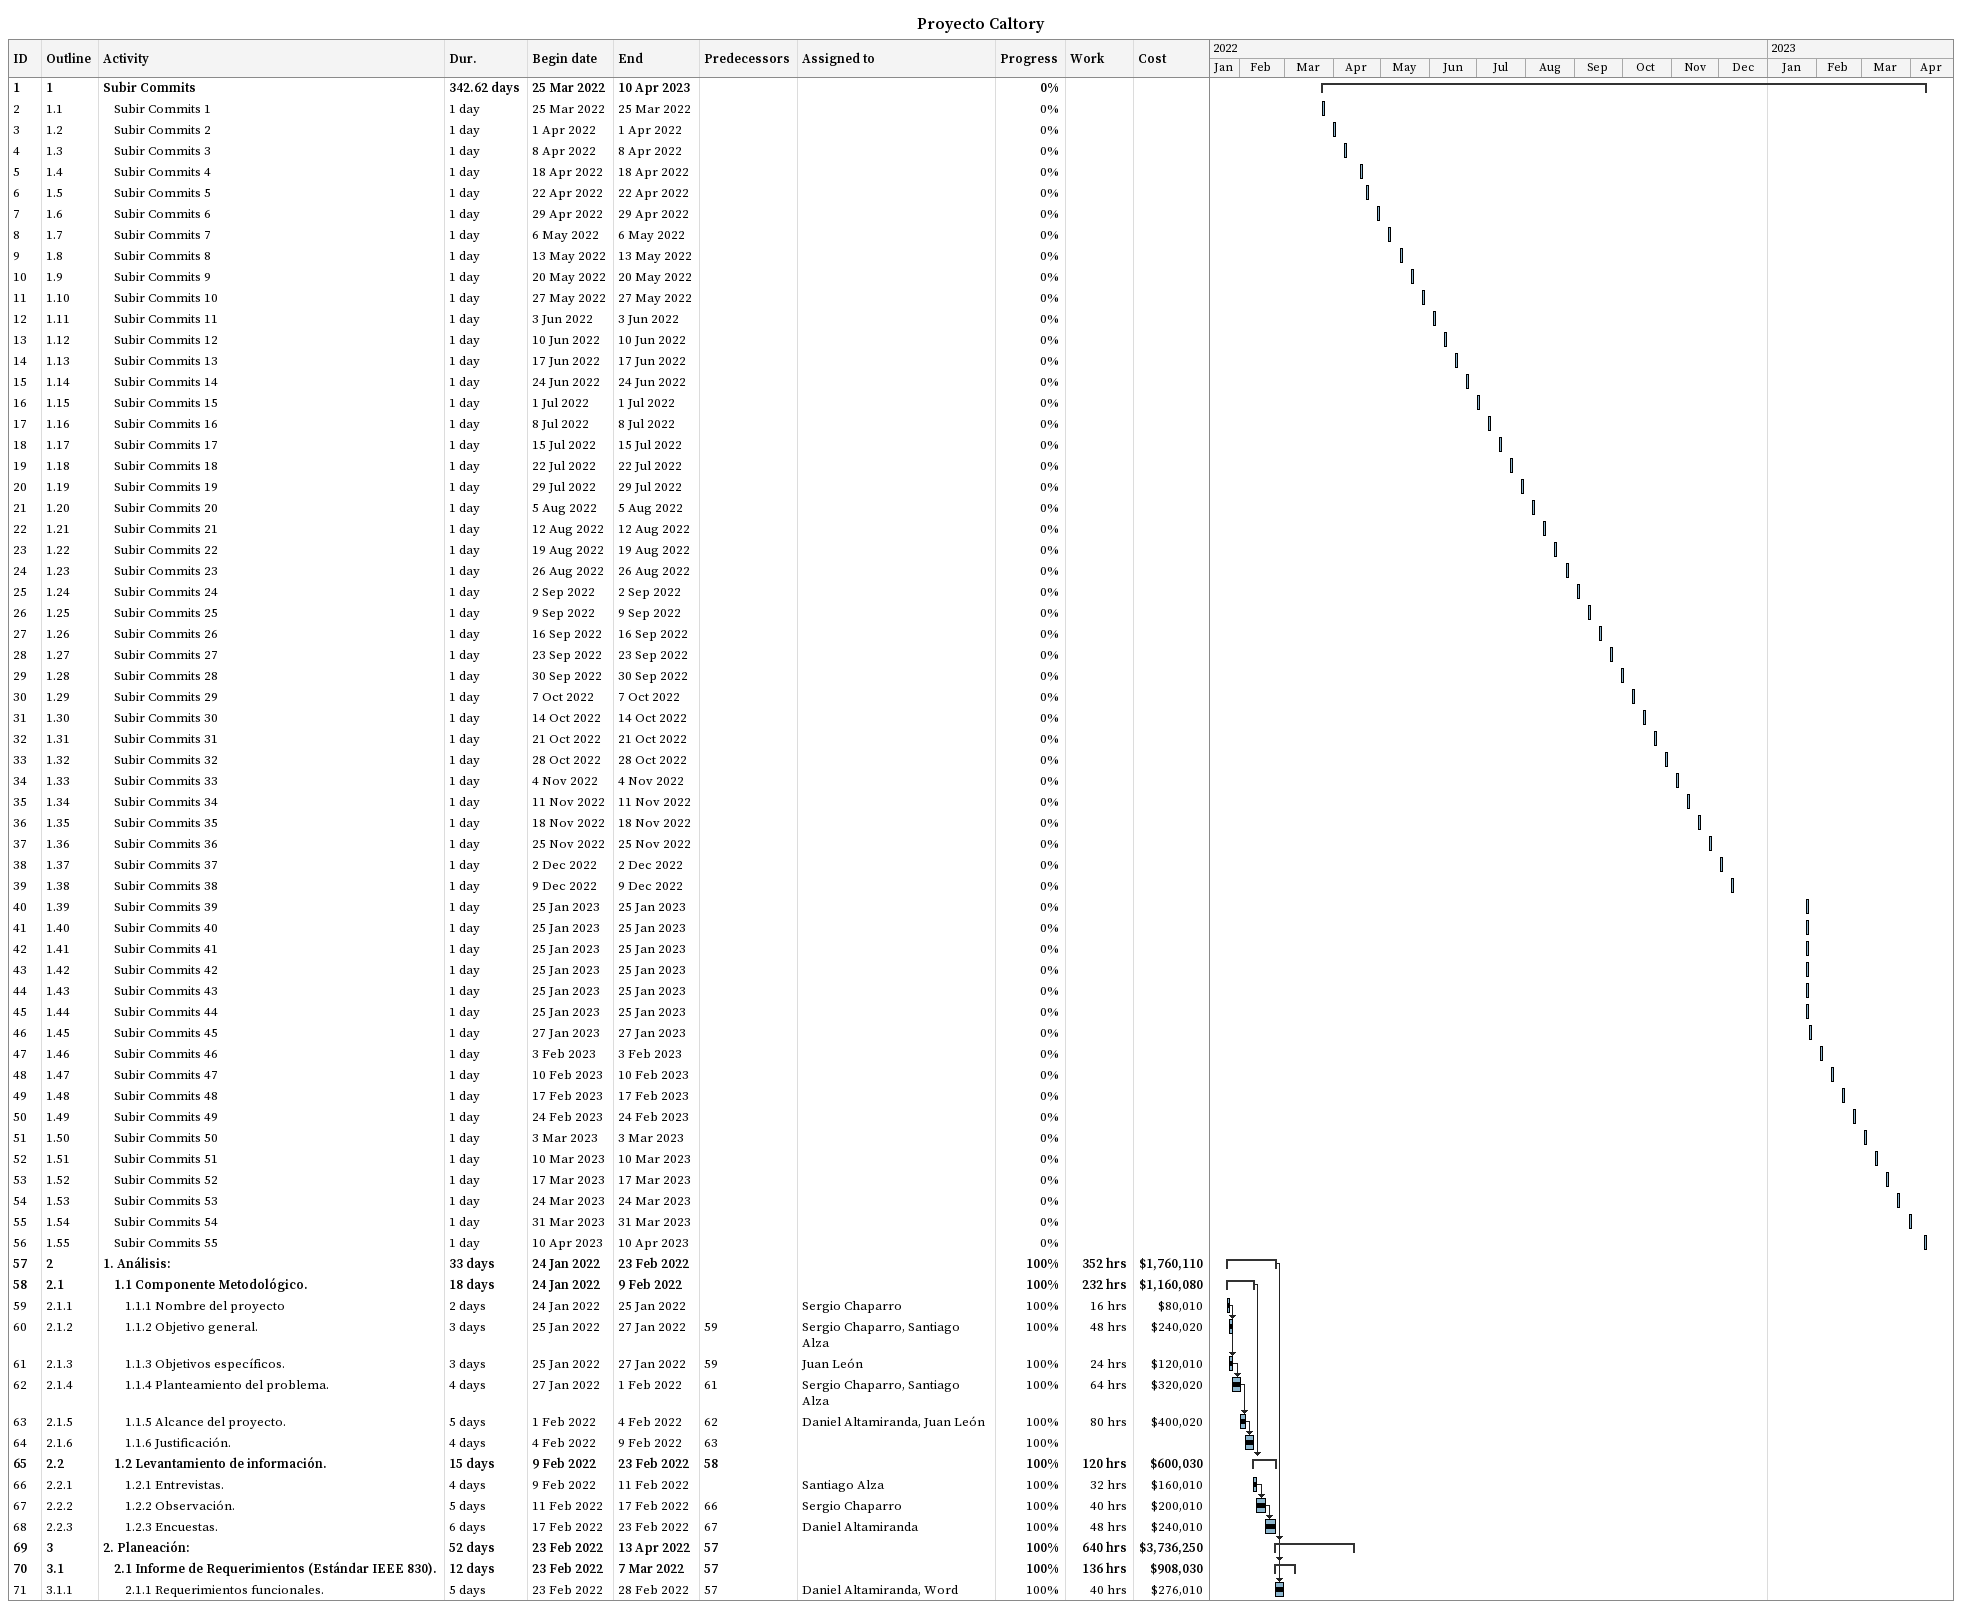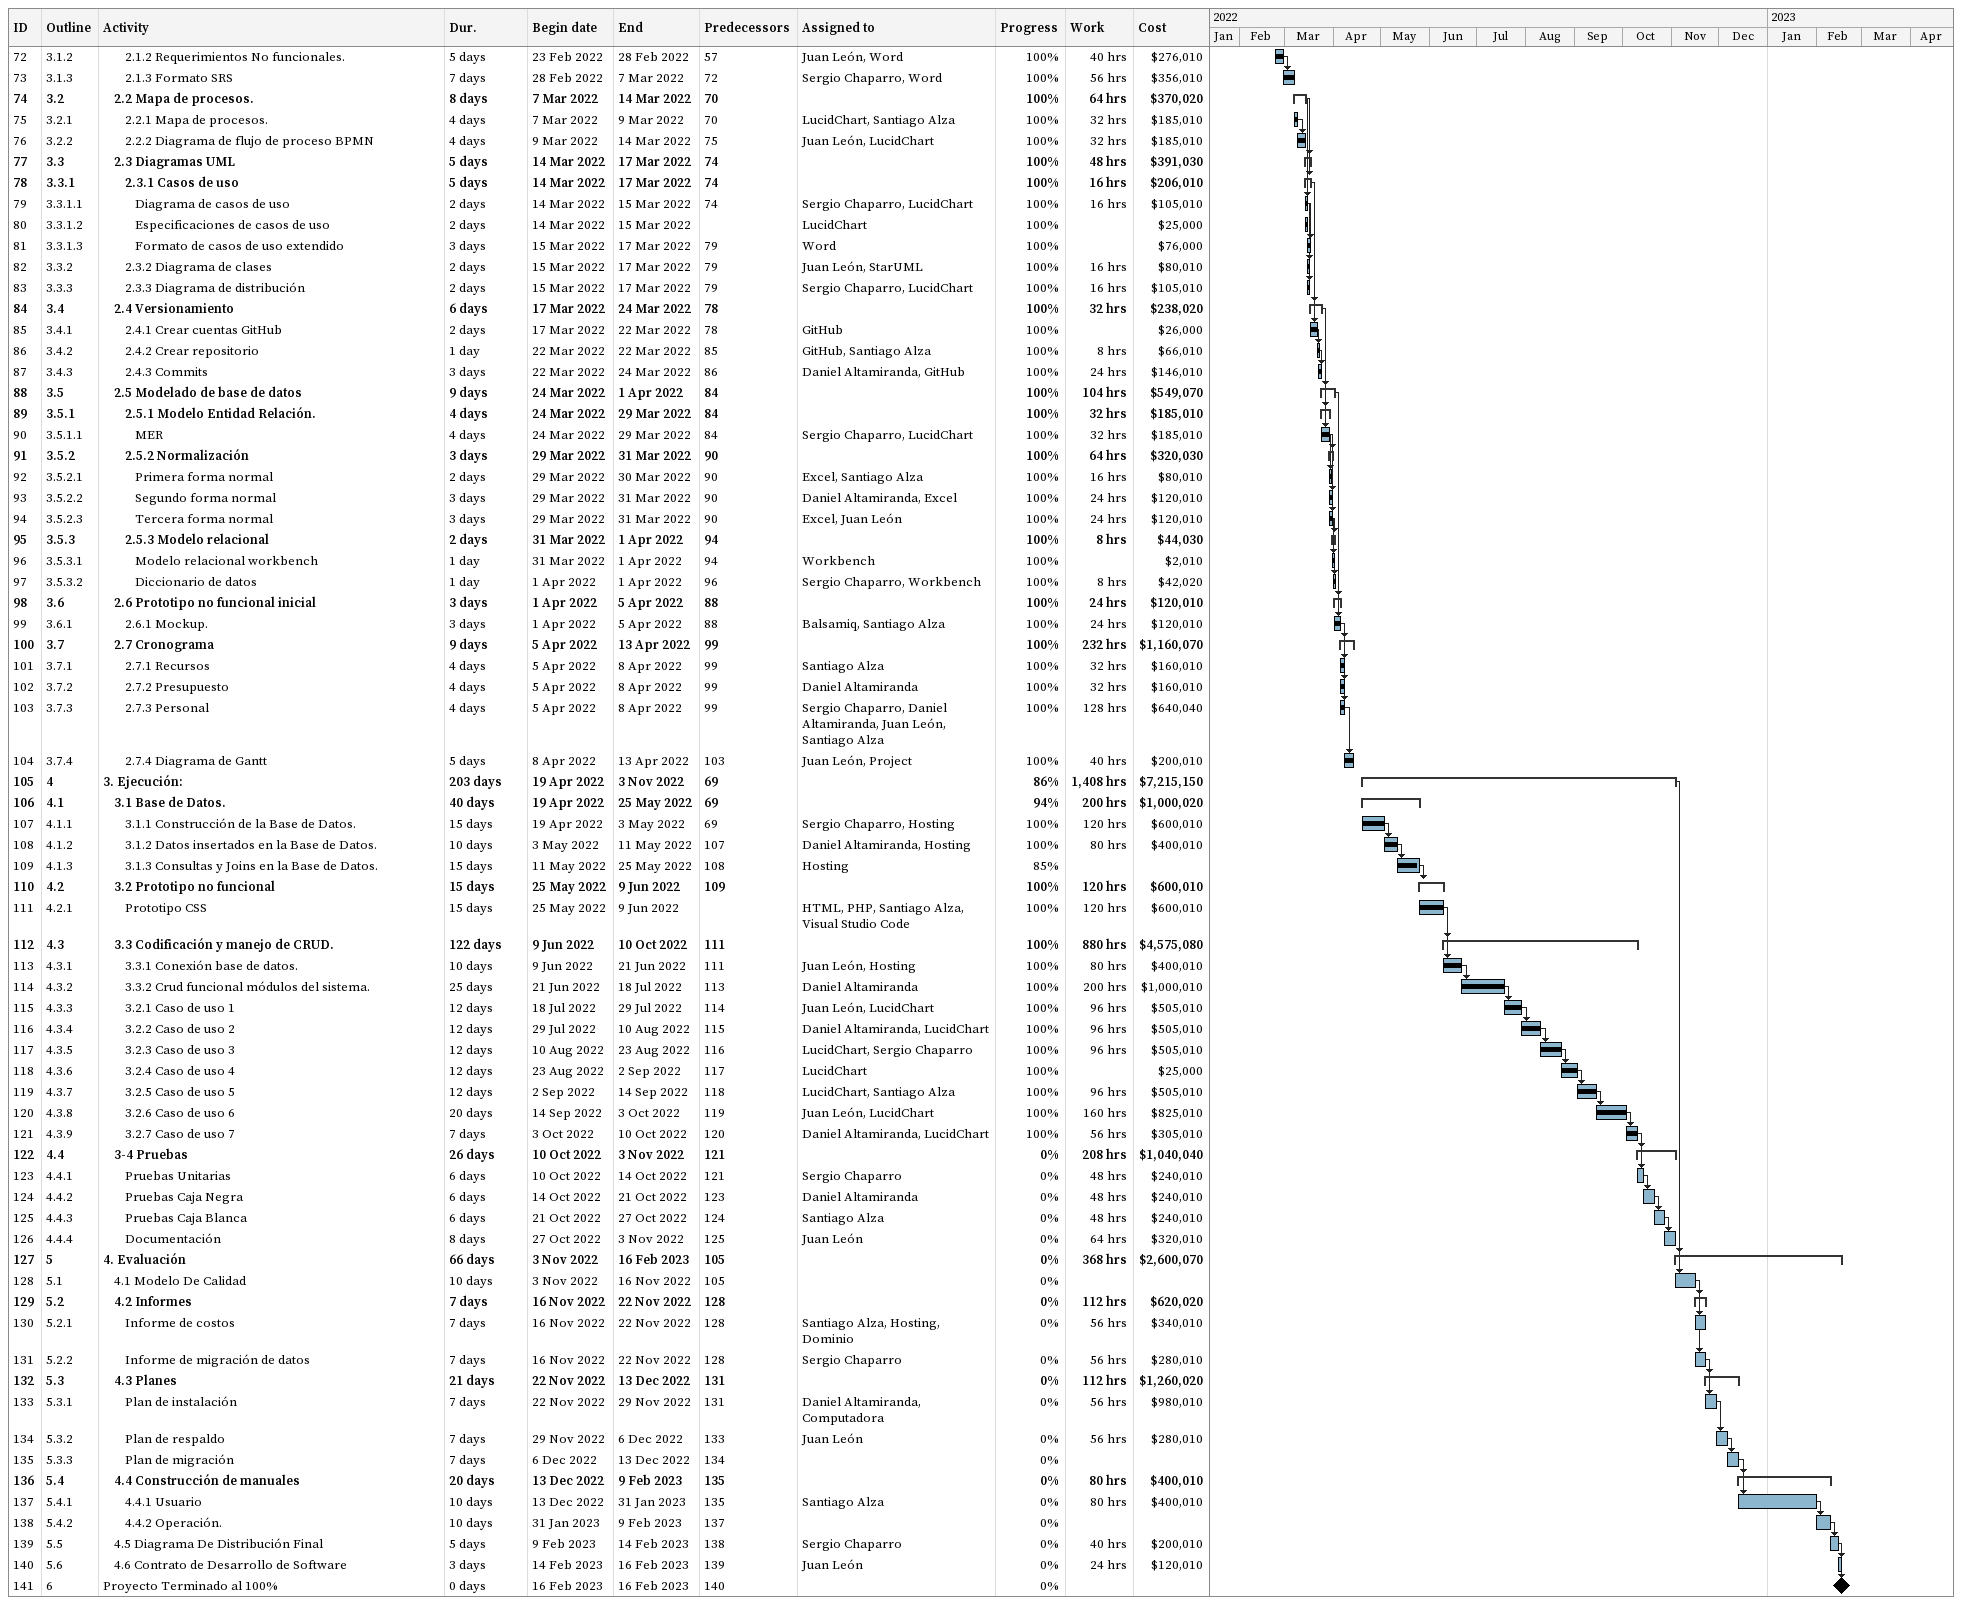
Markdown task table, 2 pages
Proyecto Caltory

| ID | WBS | Task | Duration | Start | Finish | Predecessors | Resources | % complete | Work (h) | Cost ($) |
|---|---|---|---|---|---|---|---|---|---|---|
| 1 | 1 | **Subir Commits** | 342.62d | 2022-03-25 | 2023-04-10 |  |  | 0 |  |  |
| 2 | 1.1 | Subir Commits 1 | 1d | 2022-03-25 | 2022-03-25 |  |  | 0 |  |  |
| 3 | 1.2 | Subir Commits 2 | 1d | 2022-04-01 | 2022-04-01 |  |  | 0 |  |  |
| 4 | 1.3 | Subir Commits 3 | 1d | 2022-04-08 | 2022-04-08 |  |  | 0 |  |  |
| 5 | 1.4 | Subir Commits 4 | 1d | 2022-04-18 | 2022-04-18 |  |  | 0 |  |  |
| 6 | 1.5 | Subir Commits 5 | 1d | 2022-04-22 | 2022-04-22 |  |  | 0 |  |  |
| 7 | 1.6 | Subir Commits 6 | 1d | 2022-04-29 | 2022-04-29 |  |  | 0 |  |  |
| 8 | 1.7 | Subir Commits 7 | 1d | 2022-05-06 | 2022-05-06 |  |  | 0 |  |  |
| 9 | 1.8 | Subir Commits 8 | 1d | 2022-05-13 | 2022-05-13 |  |  | 0 |  |  |
| 10 | 1.9 | Subir Commits 9 | 1d | 2022-05-20 | 2022-05-20 |  |  | 0 |  |  |
| 11 | 1.10 | Subir Commits 10 | 1d | 2022-05-27 | 2022-05-27 |  |  | 0 |  |  |
| 12 | 1.11 | Subir Commits 11 | 1d | 2022-06-03 | 2022-06-03 |  |  | 0 |  |  |
| 13 | 1.12 | Subir Commits 12 | 1d | 2022-06-10 | 2022-06-10 |  |  | 0 |  |  |
| 14 | 1.13 | Subir Commits 13 | 1d | 2022-06-17 | 2022-06-17 |  |  | 0 |  |  |
| 15 | 1.14 | Subir Commits 14 | 1d | 2022-06-24 | 2022-06-24 |  |  | 0 |  |  |
| 16 | 1.15 | Subir Commits 15 | 1d | 2022-07-01 | 2022-07-01 |  |  | 0 |  |  |
| 17 | 1.16 | Subir Commits 16 | 1d | 2022-07-08 | 2022-07-08 |  |  | 0 |  |  |
| 18 | 1.17 | Subir Commits 17 | 1d | 2022-07-15 | 2022-07-15 |  |  | 0 |  |  |
| 19 | 1.18 | Subir Commits 18 | 1d | 2022-07-22 | 2022-07-22 |  |  | 0 |  |  |
| 20 | 1.19 | Subir Commits 19 | 1d | 2022-07-29 | 2022-07-29 |  |  | 0 |  |  |
| 21 | 1.20 | Subir Commits 20 | 1d | 2022-08-05 | 2022-08-05 |  |  | 0 |  |  |
| 22 | 1.21 | Subir Commits 21 | 1d | 2022-08-12 | 2022-08-12 |  |  | 0 |  |  |
| 23 | 1.22 | Subir Commits 22 | 1d | 2022-08-19 | 2022-08-19 |  |  | 0 |  |  |
| 24 | 1.23 | Subir Commits 23 | 1d | 2022-08-26 | 2022-08-26 |  |  | 0 |  |  |
| 25 | 1.24 | Subir Commits 24 | 1d | 2022-09-02 | 2022-09-02 |  |  | 0 |  |  |
| 26 | 1.25 | Subir Commits 25 | 1d | 2022-09-09 | 2022-09-09 |  |  | 0 |  |  |
| 27 | 1.26 | Subir Commits 26 | 1d | 2022-09-16 | 2022-09-16 |  |  | 0 |  |  |
| 28 | 1.27 | Subir Commits 27 | 1d | 2022-09-23 | 2022-09-23 |  |  | 0 |  |  |
| 29 | 1.28 | Subir Commits 28 | 1d | 2022-09-30 | 2022-09-30 |  |  | 0 |  |  |
| 30 | 1.29 | Subir Commits 29 | 1d | 2022-10-07 | 2022-10-07 |  |  | 0 |  |  |
| 31 | 1.30 | Subir Commits 30 | 1d | 2022-10-14 | 2022-10-14 |  |  | 0 |  |  |
| 32 | 1.31 | Subir Commits 31 | 1d | 2022-10-21 | 2022-10-21 |  |  | 0 |  |  |
| 33 | 1.32 | Subir Commits 32 | 1d | 2022-10-28 | 2022-10-28 |  |  | 0 |  |  |
| 34 | 1.33 | Subir Commits 33 | 1d | 2022-11-04 | 2022-11-04 |  |  | 0 |  |  |
| 35 | 1.34 | Subir Commits 34 | 1d | 2022-11-11 | 2022-11-11 |  |  | 0 |  |  |
| 36 | 1.35 | Subir Commits 35 | 1d | 2022-11-18 | 2022-11-18 |  |  | 0 |  |  |
| 37 | 1.36 | Subir Commits 36 | 1d | 2022-11-25 | 2022-11-25 |  |  | 0 |  |  |
| 38 | 1.37 | Subir Commits 37 | 1d | 2022-12-02 | 2022-12-02 |  |  | 0 |  |  |
| 39 | 1.38 | Subir Commits 38 | 1d | 2022-12-09 | 2022-12-09 |  |  | 0 |  |  |
| 40 | 1.39 | Subir Commits 39 | 1d | 2023-01-25 | 2023-01-25 |  |  | 0 |  |  |
| 41 | 1.40 | Subir Commits 40 | 1d | 2023-01-25 | 2023-01-25 |  |  | 0 |  |  |
| 42 | 1.41 | Subir Commits 41 | 1d | 2023-01-25 | 2023-01-25 |  |  | 0 |  |  |
| 43 | 1.42 | Subir Commits 42 | 1d | 2023-01-25 | 2023-01-25 |  |  | 0 |  |  |
| 44 | 1.43 | Subir Commits 43 | 1d | 2023-01-25 | 2023-01-25 |  |  | 0 |  |  |
| 45 | 1.44 | Subir Commits 44 | 1d | 2023-01-25 | 2023-01-25 |  |  | 0 |  |  |
| 46 | 1.45 | Subir Commits 45 | 1d | 2023-01-27 | 2023-01-27 |  |  | 0 |  |  |
| 47 | 1.46 | Subir Commits 46 | 1d | 2023-02-03 | 2023-02-03 |  |  | 0 |  |  |
| 48 | 1.47 | Subir Commits 47 | 1d | 2023-02-10 | 2023-02-10 |  |  | 0 |  |  |
| 49 | 1.48 | Subir Commits 48 | 1d | 2023-02-17 | 2023-02-17 |  |  | 0 |  |  |
| 50 | 1.49 | Subir Commits 49 | 1d | 2023-02-24 | 2023-02-24 |  |  | 0 |  |  |
| 51 | 1.50 | Subir Commits 50 | 1d | 2023-03-03 | 2023-03-03 |  |  | 0 |  |  |
| 52 | 1.51 | Subir Commits 51 | 1d | 2023-03-10 | 2023-03-10 |  |  | 0 |  |  |
| 53 | 1.52 | Subir Commits 52 | 1d | 2023-03-17 | 2023-03-17 |  |  | 0 |  |  |
| 54 | 1.53 | Subir Commits 53 | 1d | 2023-03-24 | 2023-03-24 |  |  | 0 |  |  |
| 55 | 1.54 | Subir Commits 54 | 1d | 2023-03-31 | 2023-03-31 |  |  | 0 |  |  |
| 56 | 1.55 | Subir Commits 55 | 1d | 2023-04-10 | 2023-04-10 |  |  | 0 |  |  |
| 57 | 2 | **1. Análisis:** | 33d | 2022-01-24 | 2022-02-23 |  |  | 100 | 352 | 1760110 |
| 58 | 2.1 | **1.1 Componente Metodológico.** | 18d | 2022-01-24 | 2022-02-09 |  |  | 100 | 232 | 1160080 |
| 59 | 2.1.1 | 1.1.1 Nombre del proyecto | 2d | 2022-01-24 | 2022-01-25 |  | Sergio Chaparro | 100 | 16 | 80010 |
| 60 | 2.1.2 | 1.1.2 Objetivo general. | 3d | 2022-01-25 | 2022-01-27 | 59 | Sergio Chaparro, Santiago Alza | 100 | 48 | 240020 |
| 61 | 2.1.3 | 1.1.3 Objetivos específicos. | 3d | 2022-01-25 | 2022-01-27 | 59 | Juan León | 100 | 24 | 120010 |
| 62 | 2.1.4 | 1.1.4 Planteamiento del problema. | 4d | 2022-01-27 | 2022-02-01 | 61 | Sergio Chaparro, Santiago Alza | 100 | 64 | 320020 |
| 63 | 2.1.5 | 1.1.5 Alcance del proyecto. | 5d | 2022-02-01 | 2022-02-04 | 62 | Daniel Altamiranda, Juan León | 100 | 80 | 400020 |
| 64 | 2.1.6 | 1.1.6 Justificación. | 4d | 2022-02-04 | 2022-02-09 | 63 |  | 100 |  |  |
| 65 | 2.2 | **1.2 Levantamiento de información.** | 15d | 2022-02-09 | 2022-02-23 | 58 |  | 100 | 120 | 600030 |
| 66 | 2.2.1 | 1.2.1 Entrevistas. | 4d | 2022-02-09 | 2022-02-11 |  | Santiago Alza | 100 | 32 | 160010 |
| 67 | 2.2.2 | 1.2.2 Observación. | 5d | 2022-02-11 | 2022-02-17 | 66 | Sergio Chaparro | 100 | 40 | 200010 |
| 68 | 2.2.3 | 1.2.3 Encuestas. | 6d | 2022-02-17 | 2022-02-23 | 67 | Daniel Altamiranda | 100 | 48 | 240010 |
| 69 | 3 | **2. Planeación:** | 52d | 2022-02-23 | 2022-04-13 | 57 |  | 100 | 640 | 3736250 |
| 70 | 3.1 | **2.1 Informe de Requerimientos (Estándar IEEE 830).** | 12d | 2022-02-23 | 2022-03-07 | 57 |  | 100 | 136 | 908030 |
| 71 | 3.1.1 | 2.1.1 Requerimientos funcionales. | 5d | 2022-02-23 | 2022-02-28 | 57 | Daniel Altamiranda, Word | 100 | 40 | 276010 |
| 72 | 3.1.2 | 2.1.2 Requerimientos No funcionales. | 5d | 2022-02-23 | 2022-02-28 | 57 | Juan León, Word | 100 | 40 | 276010 |
| 73 | 3.1.3 | 2.1.3 Formato SRS | 7d | 2022-02-28 | 2022-03-07 | 72 | Sergio Chaparro, Word | 100 | 56 | 356010 |
| 74 | 3.2 | **2.2 Mapa de procesos.** | 8d | 2022-03-07 | 2022-03-14 | 70 |  | 100 | 64 | 370020 |
| 75 | 3.2.1 | 2.2.1 Mapa de procesos. | 4d | 2022-03-07 | 2022-03-09 | 70 | LucidChart, Santiago Alza | 100 | 32 | 185010 |
| 76 | 3.2.2 | 2.2.2 Diagrama de flujo de proceso BPMN | 4d | 2022-03-09 | 2022-03-14 | 75 | Juan León, LucidChart | 100 | 32 | 185010 |
| 77 | 3.3 | **2.3 Diagramas UML** | 5d | 2022-03-14 | 2022-03-17 | 74 |  | 100 | 48 | 391030 |
| 78 | 3.3.1 | **2.3.1 Casos de uso** | 5d | 2022-03-14 | 2022-03-17 | 74 |  | 100 | 16 | 206010 |
| 79 | 3.3.1.1 | Diagrama de casos de uso | 2d | 2022-03-14 | 2022-03-15 | 74 | Sergio Chaparro, LucidChart | 100 | 16 | 105010 |
| 80 | 3.3.1.2 | Especificaciones de casos de uso | 2d | 2022-03-14 | 2022-03-15 |  | LucidChart | 100 |  | 25000 |
| 81 | 3.3.1.3 | Formato de casos de uso extendido | 3d | 2022-03-15 | 2022-03-17 | 79 | Word | 100 |  | 76000 |
| 82 | 3.3.2 | 2.3.2 Diagrama de clases | 2d | 2022-03-15 | 2022-03-17 | 79 | Juan León, StarUML | 100 | 16 | 80010 |
| 83 | 3.3.3 | 2.3.3 Diagrama de distribución | 2d | 2022-03-15 | 2022-03-17 | 79 | Sergio Chaparro, LucidChart | 100 | 16 | 105010 |
| 84 | 3.4 | **2.4 Versionamiento** | 6d | 2022-03-17 | 2022-03-24 | 78 |  | 100 | 32 | 238020 |
| 85 | 3.4.1 | 2.4.1 Crear cuentas GitHub | 2d | 2022-03-17 | 2022-03-22 | 78 | GitHub | 100 |  | 26000 |
| 86 | 3.4.2 | 2.4.2 Crear repositorio | 1d | 2022-03-22 | 2022-03-22 | 85 | GitHub, Santiago Alza | 100 | 8 | 66010 |
| 87 | 3.4.3 | 2.4.3 Commits | 3d | 2022-03-22 | 2022-03-24 | 86 | Daniel Altamiranda, GitHub | 100 | 24 | 146010 |
| 88 | 3.5 | **2.5 Modelado de base de datos** | 9d | 2022-03-24 | 2022-04-01 | 84 |  | 100 | 104 | 549070 |
| 89 | 3.5.1 | **2.5.1 Modelo Entidad Relación.** | 4d | 2022-03-24 | 2022-03-29 | 84 |  | 100 | 32 | 185010 |
| 90 | 3.5.1.1 | MER | 4d | 2022-03-24 | 2022-03-29 | 84 | Sergio Chaparro, LucidChart | 100 | 32 | 185010 |
| 91 | 3.5.2 | **2.5.2 Normalización** | 3d | 2022-03-29 | 2022-03-31 | 90 |  | 100 | 64 | 320030 |
| 92 | 3.5.2.1 | Primera forma normal | 2d | 2022-03-29 | 2022-03-30 | 90 | Excel, Santiago Alza | 100 | 16 | 80010 |
| 93 | 3.5.2.2 | Segundo forma normal | 3d | 2022-03-29 | 2022-03-31 | 90 | Daniel Altamiranda, Excel | 100 | 24 | 120010 |
| 94 | 3.5.2.3 | Tercera forma normal | 3d | 2022-03-29 | 2022-03-31 | 90 | Excel, Juan León | 100 | 24 | 120010 |
| 95 | 3.5.3 | **2.5.3 Modelo relacional** | 2d | 2022-03-31 | 2022-04-01 | 94 |  | 100 | 8 | 44030 |
| 96 | 3.5.3.1 | Modelo relacional workbench | 1d | 2022-03-31 | 2022-04-01 | 94 | Workbench | 100 |  | 2010 |
| 97 | 3.5.3.2 | Diccionario de datos | 1d | 2022-04-01 | 2022-04-01 | 96 | Sergio Chaparro, Workbench | 100 | 8 | 42020 |
| 98 | 3.6 | **2.6 Prototipo no funcional inicial** | 3d | 2022-04-01 | 2022-04-05 | 88 |  | 100 | 24 | 120010 |
| 99 | 3.6.1 | 2.6.1 Mockup. | 3d | 2022-04-01 | 2022-04-05 | 88 | Balsamiq, Santiago Alza | 100 | 24 | 120010 |
| 100 | 3.7 | **2.7 Cronograma** | 9d | 2022-04-05 | 2022-04-13 | 99 |  | 100 | 232 | 1160070 |
| 101 | 3.7.1 | 2.7.1 Recursos | 4d | 2022-04-05 | 2022-04-08 | 99 | Santiago Alza | 100 | 32 | 160010 |
| 102 | 3.7.2 | 2.7.2 Presupuesto | 4d | 2022-04-05 | 2022-04-08 | 99 | Daniel Altamiranda | 100 | 32 | 160010 |
| 103 | 3.7.3 | 2.7.3 Personal | 4d | 2022-04-05 | 2022-04-08 | 99 | Sergio Chaparro, Daniel Altamiranda, Juan León, Santiago Alza | 100 | 128 | 640040 |
| 104 | 3.7.4 | 2.7.4 Diagrama de Gantt | 5d | 2022-04-08 | 2022-04-13 | 103 | Juan León, Project | 100 | 40 | 200010 |
| 105 | 4 | **3. Ejecución:** | 203d | 2022-04-19 | 2022-11-03 | 69 |  | 86 | 1408 | 7215150 |
| 106 | 4.1 | **3.1 Base de Datos.** | 40d | 2022-04-19 | 2022-05-25 | 69 |  | 94 | 200 | 1000020 |
| 107 | 4.1.1 | 3.1.1 Construcción de la Base de Datos. | 15d | 2022-04-19 | 2022-05-03 | 69 | Sergio Chaparro, Hosting | 100 | 120 | 600010 |
| 108 | 4.1.2 | 3.1.2 Datos insertados en la Base de Datos. | 10d | 2022-05-03 | 2022-05-11 | 107 | Daniel Altamiranda, Hosting | 100 | 80 | 400010 |
| 109 | 4.1.3 | 3.1.3 Consultas y Joins en la Base de Datos. | 15d | 2022-05-11 | 2022-05-25 | 108 | Hosting | 85 |  |  |
| 110 | 4.2 | **3.2 Prototipo no funcional** | 15d | 2022-05-25 | 2022-06-09 | 109 |  | 100 | 120 | 600010 |
| 111 | 4.2.1 | Prototipo CSS | 15d | 2022-05-25 | 2022-06-09 |  | HTML, PHP, Santiago Alza, Visual Studio Code | 100 | 120 | 600010 |
| 112 | 4.3 | **3.3 Codificación y manejo de CRUD.** | 122d | 2022-06-09 | 2022-10-10 | 111 |  | 100 | 880 | 4575080 |
| 113 | 4.3.1 | 3.3.1 Conexión base de datos. | 10d | 2022-06-09 | 2022-06-21 | 111 | Juan León, Hosting | 100 | 80 | 400010 |
| 114 | 4.3.2 | 3.3.2 Crud funcional módulos del sistema. | 25d | 2022-06-21 | 2022-07-18 | 113 | Daniel Altamiranda | 100 | 200 | 1000010 |
| 115 | 4.3.3 | 3.2.1 Caso de uso 1 | 12d | 2022-07-18 | 2022-07-29 | 114 | Juan León, LucidChart | 100 | 96 | 505010 |
| 116 | 4.3.4 | 3.2.2 Caso de uso 2 | 12d | 2022-07-29 | 2022-08-10 | 115 | Daniel Altamiranda, LucidChart | 100 | 96 | 505010 |
| 117 | 4.3.5 | 3.2.3 Caso de uso 3 | 12d | 2022-08-10 | 2022-08-23 | 116 | LucidChart, Sergio Chaparro | 100 | 96 | 505010 |
| 118 | 4.3.6 | 3.2.4 Caso de uso 4 | 12d | 2022-08-23 | 2022-09-02 | 117 | LucidChart | 100 |  | 25000 |
| 119 | 4.3.7 | 3.2.5 Caso de uso 5 | 12d | 2022-09-02 | 2022-09-14 | 118 | LucidChart, Santiago Alza | 100 | 96 | 505010 |
| 120 | 4.3.8 | 3.2.6 Caso de uso 6 | 20d | 2022-09-14 | 2022-10-03 | 119 | Juan León, LucidChart | 100 | 160 | 825010 |
| 121 | 4.3.9 | 3.2.7 Caso de uso 7 | 7d | 2022-10-03 | 2022-10-10 | 120 | Daniel Altamiranda, LucidChart | 100 | 56 | 305010 |
| 122 | 4.4 | **3-4 Pruebas** | 26d | 2022-10-10 | 2022-11-03 | 121 |  | 0 | 208 | 1040040 |
| 123 | 4.4.1 | Pruebas Unitarias | 6d | 2022-10-10 | 2022-10-14 | 121 | Sergio Chaparro | 0 | 48 | 240010 |
| 124 | 4.4.2 | Pruebas Caja Negra | 6d | 2022-10-14 | 2022-10-21 | 123 | Daniel Altamiranda | 0 | 48 | 240010 |
| 125 | 4.4.3 | Pruebas Caja Blanca | 6d | 2022-10-21 | 2022-10-27 | 124 | Santiago Alza | 0 | 48 | 240010 |
| 126 | 4.4.4 | Documentación | 8d | 2022-10-27 | 2022-11-03 | 125 | Juan León | 0 | 64 | 320010 |
| 127 | 5 | **4. Evaluación** | 66d | 2022-11-03 | 2023-02-16 | 105 |  | 0 | 368 | 2600070 |
| 128 | 5.1 | 4.1 Modelo De Calidad | 10d | 2022-11-03 | 2022-11-16 | 105 |  | 0 |  |  |
| 129 | 5.2 | **4.2 Informes** | 7d | 2022-11-16 | 2022-11-22 | 128 |  | 0 | 112 | 620020 |
| 130 | 5.2.1 | Informe de costos | 7d | 2022-11-16 | 2022-11-22 | 128 | Santiago Alza, Hosting, Dominio | 0 | 56 | 340010 |
| 131 | 5.2.2 | Informe de migración de datos | 7d | 2022-11-16 | 2022-11-22 | 128 | Sergio Chaparro | 0 | 56 | 280010 |
| 132 | 5.3 | **4.3 Planes** | 21d | 2022-11-22 | 2022-12-13 | 131 |  | 0 | 112 | 1260020 |
| 133 | 5.3.1 | Plan de instalación | 7d | 2022-11-22 | 2022-11-29 | 131 | Daniel Altamiranda, Computadora | 0 | 56 | 980010 |
| 134 | 5.3.2 | Plan de respaldo | 7d | 2022-11-29 | 2022-12-06 | 133 | Juan León | 0 | 56 | 280010 |
| 135 | 5.3.3 | Plan de migración | 7d | 2022-12-06 | 2022-12-13 | 134 |  | 0 |  |  |
| 136 | 5.4 | **4.4 Construcción de manuales** | 20d | 2022-12-13 | 2023-02-09 | 135 |  | 0 | 80 | 400010 |
| 137 | 5.4.1 | 4.4.1 Usuario | 10d | 2022-12-13 | 2023-01-31 | 135 | Santiago Alza | 0 | 80 | 400010 |
| 138 | 5.4.2 | 4.4.2 Operación. | 10d | 2023-01-31 | 2023-02-09 | 137 |  | 0 |  |  |
| 139 | 5.5 | 4.5 Diagrama De Distribución Final | 5d | 2023-02-09 | 2023-02-14 | 138 | Sergio Chaparro | 0 | 40 | 200010 |
| 140 | 5.6 | 4.6 Contrato de Desarrollo de Software | 3d | 2023-02-14 | 2023-02-16 | 139 | Juan León | 0 | 24 | 120010 |
| 141 | 6 | Proyecto Terminado al 100% | 0d | 2023-02-16 | 2023-02-16 | 140 |  | 0 |  |  |
